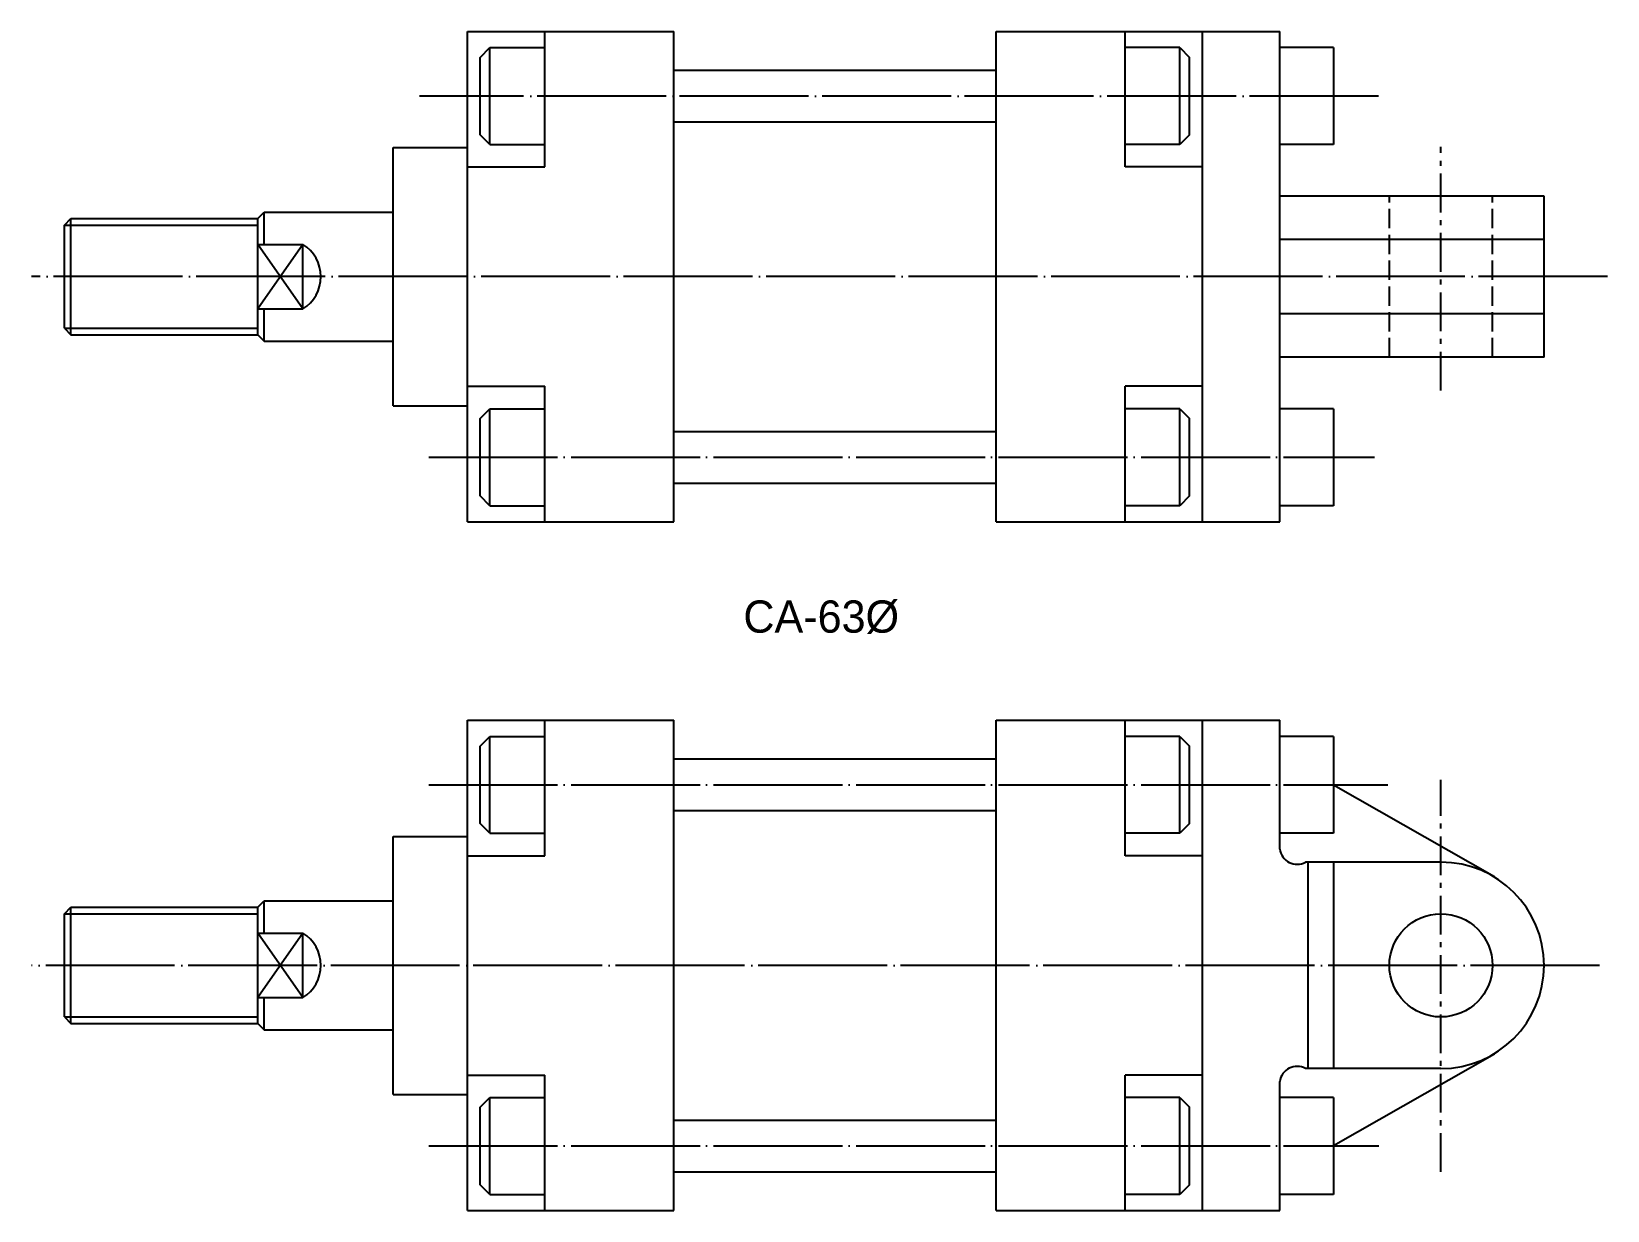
# Model space of a CAD drawing. Extents: x 257 to 502, y 208 to 391.
import ezdxf

# ---------------------------------------------------------------- set-up
doc = ezdxf.new("R2010")
doc.units = 0
doc.header["$MEASUREMENT"] = 0
for name, pattern in [('CENTER', [22, 20, -1, 0, -1]), ('DASHED', [4, 3, -1]), ('SCENTER', [9.2, 6, -1.2, 0.8, -1.2])]:
    doc.linetypes.add(name, pattern=pattern)
for name, color, linetype in [('CEN', 1, 'CENTER'), ('CON', 2, 'CONTINUOUS'), ('DAS', 3, 'DASHED'), ('SCEN', 1, 'SCENTER'), ('UTI', 7, 'CONTINUOUS')]:
    doc.layers.add(name, color=color, linetype=linetype)

msp = doc.modelspace()

# ---------------------------------------------------------------- linework, layer by layer
at = {"layer": 'CEN'}
for p, q in [((466.28, 380.98), (317.54, 380.98)), ((501.79, 352.98), (257.36, 352.98)), ((318.96, 324.98), (465.66, 324.98)), ((318.96, 274.22), (467.72, 274.22)), ((500.56, 246.22), (257.36, 246.22)), ((318.96, 218.22), (466.31, 218.22))]:
    msp.add_line(p, q, dxfattribs=at)
at = {"layer": 'CON'}
for p, q in [((324.96, 314.98), (324.96, 390.98)), ((324.96, 390.98), (356.96, 390.98)), ((336.96, 369.98), (336.96, 390.98)), ((356.96, 314.98), (356.96, 390.98)), ((406.96, 390.98), (450.96, 390.98)), ((406.96, 314.98), (406.96, 390.98)), ((426.96, 369.98), (426.96, 390.98)), ((438.96, 314.98), (438.96, 390.98)), ((450.96, 314.98), (450.96, 390.98)), ((326.96, 386.98), (328.46, 388.48)), ((326.96, 374.98), (326.96, 386.98)), ((328.46, 373.48), (328.46, 388.48)), ((328.46, 388.48), (336.96, 388.48)), ((435.46, 388.48), (426.96, 388.48)), ((435.46, 373.48), (435.46, 388.48)), ((435.46, 388.48), (436.96, 386.98)), ((436.96, 374.98), (436.96, 386.98)), ((459.31, 388.48), (450.96, 388.48)), ((459.31, 388.48), (459.31, 373.48)), ((356.96, 384.98), (406.96, 384.98)), ((356.96, 376.98), (406.96, 376.98)), ((328.46, 373.48), (326.96, 374.98)), ((436.96, 374.98), (435.46, 373.48)), ((313.46, 372.98), (324.96, 372.98)), ((313.46, 332.98), (313.46, 372.98)), ((328.46, 373.48), (336.96, 373.48)), ((435.46, 373.48), (426.96, 373.48)), ((459.31, 373.48), (450.96, 373.48)), ((324.96, 369.98), (336.96, 369.98)), ((438.96, 369.98), (426.96, 369.98)), ((491.96, 365.48), (451.07, 365.48)), ((491.96, 340.48), (491.96, 365.48)), ((262.46, 360.98), (263.46, 361.98)), ((263.46, 361.98), (292.46, 361.98)), ((263.46, 343.98), (263.46, 361.98)), ((292.46, 361.98), (293.46, 362.98)), ((292.46, 343.98), (292.46, 361.98)), ((293.46, 362.98), (313.46, 362.98)), ((293.46, 357.98), (293.46, 362.98)), ((262.46, 344.98), (262.46, 360.98)), ((292.46, 357.98), (299.46, 357.98)), ((299.46, 347.98), (299.46, 357.98)), ((491.96, 358.73), (451.07, 358.73)), ((292.46, 347.98), (299.46, 347.98)), ((293.46, 342.98), (293.46, 347.98)), ((491.96, 347.23), (450.96, 347.23)), ((262.46, 344.98), (263.46, 343.98)), ((263.46, 343.98), (292.46, 343.98)), ((292.46, 343.98), (293.46, 342.98)), ((293.46, 342.98), (313.46, 342.98)), ((491.96, 340.48), (450.96, 340.48)), ((324.96, 335.98), (336.96, 335.98)), ((336.96, 314.98), (336.96, 335.98)), ((426.96, 314.98), (426.96, 335.98)), ((438.96, 335.98), (426.96, 335.98)), ((313.46, 332.98), (324.96, 332.98)), ((326.96, 330.98), (328.46, 332.48)), ((328.46, 332.48), (336.96, 332.48)), ((328.46, 317.48), (328.46, 332.48)), ((435.46, 332.48), (426.96, 332.48)), ((435.46, 317.48), (435.46, 332.48)), ((435.46, 332.48), (436.96, 330.98)), ((459.31, 332.48), (450.96, 332.48)), ((459.31, 332.48), (459.31, 317.48)), ((326.96, 318.98), (326.96, 330.98)), ((436.96, 318.98), (436.96, 330.98)), ((356.96, 328.98), (406.96, 328.98)), ((356.96, 320.98), (406.96, 320.98)), ((328.46, 317.48), (326.96, 318.98)), ((436.96, 318.98), (435.46, 317.48)), ((328.46, 317.48), (336.96, 317.48)), ((435.46, 317.48), (426.96, 317.48)), ((459.31, 317.48), (450.96, 317.48)), ((324.96, 314.98), (356.96, 314.98)), ((406.96, 314.98), (450.96, 314.98)), ((324.96, 284.22), (356.96, 284.22)), ((324.96, 208.22), (324.96, 284.22)), ((336.96, 263.22), (336.96, 284.22)), ((356.96, 208.22), (356.96, 284.22)), ((406.96, 284.22), (450.96, 284.22)), ((406.96, 208.22), (406.96, 284.22)), ((426.96, 263.22), (426.96, 284.22)), ((438.96, 208.22), (438.96, 284.22)), ((450.96, 264.22), (450.96, 284.22)), ((326.96, 280.22), (328.46, 281.72)), ((328.46, 281.72), (336.96, 281.72)), ((328.46, 266.72), (328.46, 281.72)), ((435.46, 281.72), (426.96, 281.72)), ((435.46, 266.72), (435.46, 281.72)), ((435.46, 281.72), (436.96, 280.22)), ((459.31, 281.72), (450.96, 281.72)), ((459.31, 281.72), (459.31, 266.72)), ((326.96, 268.22), (326.96, 280.22)), ((436.96, 268.22), (436.96, 280.22)), ((356.96, 278.22), (406.96, 278.22)), ((459.31, 274.22), (484.28, 259.97)), ((356.96, 270.22), (406.96, 270.22)), ((328.46, 266.72), (326.96, 268.22)), ((328.46, 266.72), (336.96, 266.72)), ((435.46, 266.72), (426.96, 266.72)), ((436.96, 268.22), (435.46, 266.72)), ((459.31, 266.72), (450.96, 266.72)), ((313.46, 226.22), (313.46, 266.22)), ((313.46, 266.22), (324.96, 266.22)), ((324.96, 263.22), (336.96, 263.22)), ((438.96, 263.22), (426.96, 263.22)), ((475.96, 262.22), (454.96, 262.22)), ((455.31, 262.22), (455.31, 230.22)), ((459.31, 262.22), (459.31, 230.22)), ((262.46, 254.22), (263.46, 255.22)), ((262.46, 238.22), (262.46, 254.22)), ((263.46, 255.22), (292.46, 255.22)), ((263.46, 237.22), (263.46, 255.22)), ((292.46, 255.22), (293.46, 256.22)), ((292.46, 237.22), (292.46, 255.22)), ((293.46, 256.22), (313.46, 256.22)), ((293.46, 251.22), (293.46, 256.22)), ((292.46, 251.22), (299.46, 251.22)), ((299.46, 241.22), (299.46, 251.22)), ((292.46, 241.22), (299.46, 241.22)), ((293.46, 236.22), (293.46, 241.22)), ((262.46, 238.22), (263.46, 237.22)), ((263.46, 237.22), (292.46, 237.22)), ((292.46, 237.22), (293.46, 236.22)), ((293.46, 236.22), (313.46, 236.22)), ((484.28, 232.44), (459.31, 218.22)), ((475.96, 230.22), (454.96, 230.22)), ((324.96, 229.22), (336.96, 229.22)), ((336.96, 208.22), (336.96, 229.22)), ((426.96, 208.22), (426.96, 229.22)), ((438.96, 229.22), (426.96, 229.22)), ((450.96, 208.22), (450.96, 228.22)), ((313.46, 226.22), (324.96, 226.22)), ((326.96, 224.22), (328.46, 225.72)), ((328.46, 210.72), (328.46, 225.72)), ((328.46, 225.72), (336.96, 225.72)), ((435.46, 225.72), (426.96, 225.72)), ((435.46, 210.72), (435.46, 225.72)), ((435.46, 225.72), (436.96, 224.22)), ((459.31, 225.72), (450.96, 225.72)), ((459.31, 225.72), (459.31, 210.72)), ((326.96, 212.22), (326.96, 224.22)), ((436.96, 212.22), (436.96, 224.22)), ((356.96, 222.22), (406.96, 222.22)), ((356.96, 214.22), (406.96, 214.22)), ((328.46, 210.72), (326.96, 212.22)), ((328.46, 210.72), (336.96, 210.72)), ((435.46, 210.72), (426.96, 210.72)), ((436.96, 212.22), (435.46, 210.72)), ((459.31, 210.72), (450.96, 210.72)), ((324.96, 208.22), (356.96, 208.22)), ((406.96, 208.22), (450.96, 208.22))]:
    msp.add_line(p, q, dxfattribs=at)
msp.add_circle((475.96, 246.22), 8, dxfattribs=at)
for centre, radius, start, end in [((296.36, 352.98), 5.88, 301.7811, 58.2189), ((453.65, 264.61), 2.72, 188.131, 298.7389), ((475.96, 246.22), 16, 270, 90), ((296.36, 246.22), 5.88, 301.7811, 58.2189), ((453.65, 227.84), 2.72, 61.2611, 171.869)]:
    msp.add_arc(centre, radius, start, end, dxfattribs=at)
at = {"layer": 'DAS'}
for p, q in [((467.96, 340.48), (467.96, 365.48)), ((483.96, 340.48), (483.96, 365.48))]:
    msp.add_line(p, q, dxfattribs=at)
at = {"layer": 'SCEN'}
for p, q in [((475.96, 335.35), (475.96, 373.09)), ((475.96, 214.22), (475.96, 274.99))]:
    msp.add_line(p, q, dxfattribs=at)
at = {"layer": 'UTI'}
for p, q in [((262.46, 360.98), (292.46, 360.98)), ((299.46, 357.98), (292.46, 347.98)), ((299.46, 347.98), (292.46, 357.98)), ((262.46, 344.98), (292.46, 344.98)), ((262.46, 254.22), (292.46, 254.22)), ((299.46, 241.22), (292.46, 251.22)), ((299.46, 251.22), (292.46, 241.22)), ((262.46, 238.22), (292.46, 238.22))]:
    msp.add_line(p, q, dxfattribs=at)

# ---------------------------------------------------------------- texts
msp.add_text('CA-63%%C', height=5, dxfattribs=at).set_placement((367.77, 297.79))

doc.saveas('drawing.dxf')
